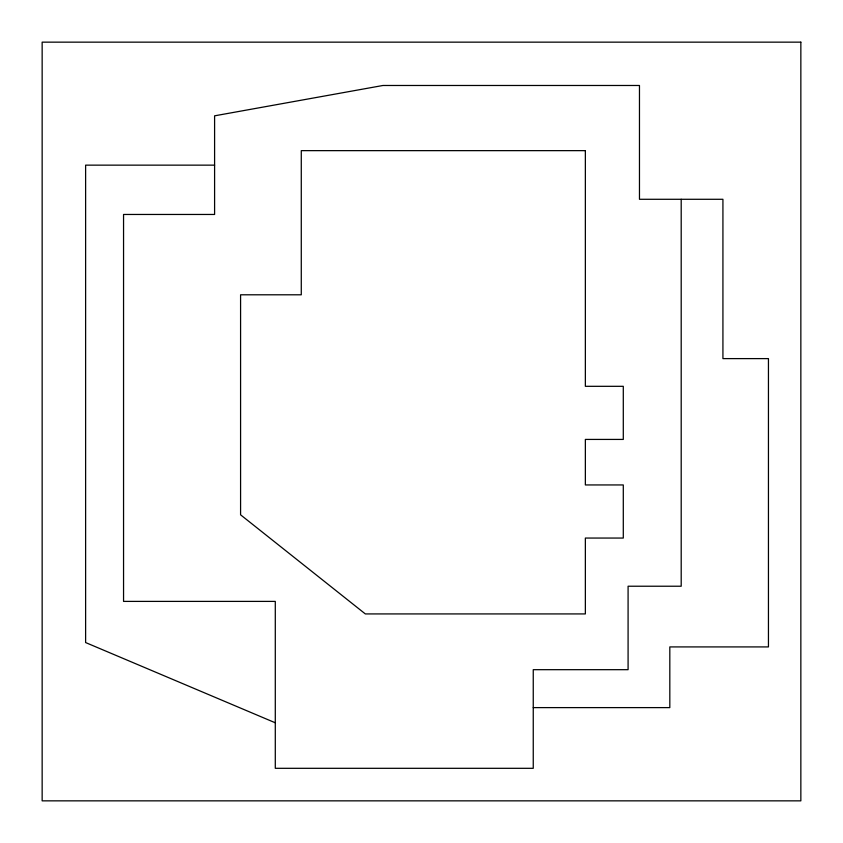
<?xml version="1.0" encoding="UTF-8"?>
<svg xmlns="http://www.w3.org/2000/svg" width="843" height="843" viewBox="0 0 843 843"><rect width="100%" height="100%" fill="white"/><g stroke="black" fill="none" stroke-linecap="round" stroke-linejoin="round"><path stroke-width="1.26" d="M214.596 165.144L85.617 165.144L85.617 642.556L275.292 722.788M533.25 707.614L669.816 707.614L669.816 646.918L768.447 646.918L768.447 358.612L722.925 358.612L722.925 199.285L639.468 199.285L639.468 85.48L382.954 85.48L214.596 115.828L214.596 214.459L123.552 214.459L123.552 601.396L275.292 601.396L275.292 768.31L533.25 768.31L533.25 669.679L628.088 669.679L628.088 586.222L681.197 586.222L681.197 199.285M800.85 42.15L42.15 42.15L42.15 800.85L800.85 800.85L800.85 42.15M585.358 150.644L301.278 150.644L301.278 294.797L240.582 294.797L240.582 514.82L365.335 613.925L585.358 613.925L585.358 538.055L623.293 538.055L623.293 484.946L585.358 484.946L585.358 439.424L623.293 439.424L623.293 386.315L585.358 386.315L585.358 150.644"/></g></svg>
